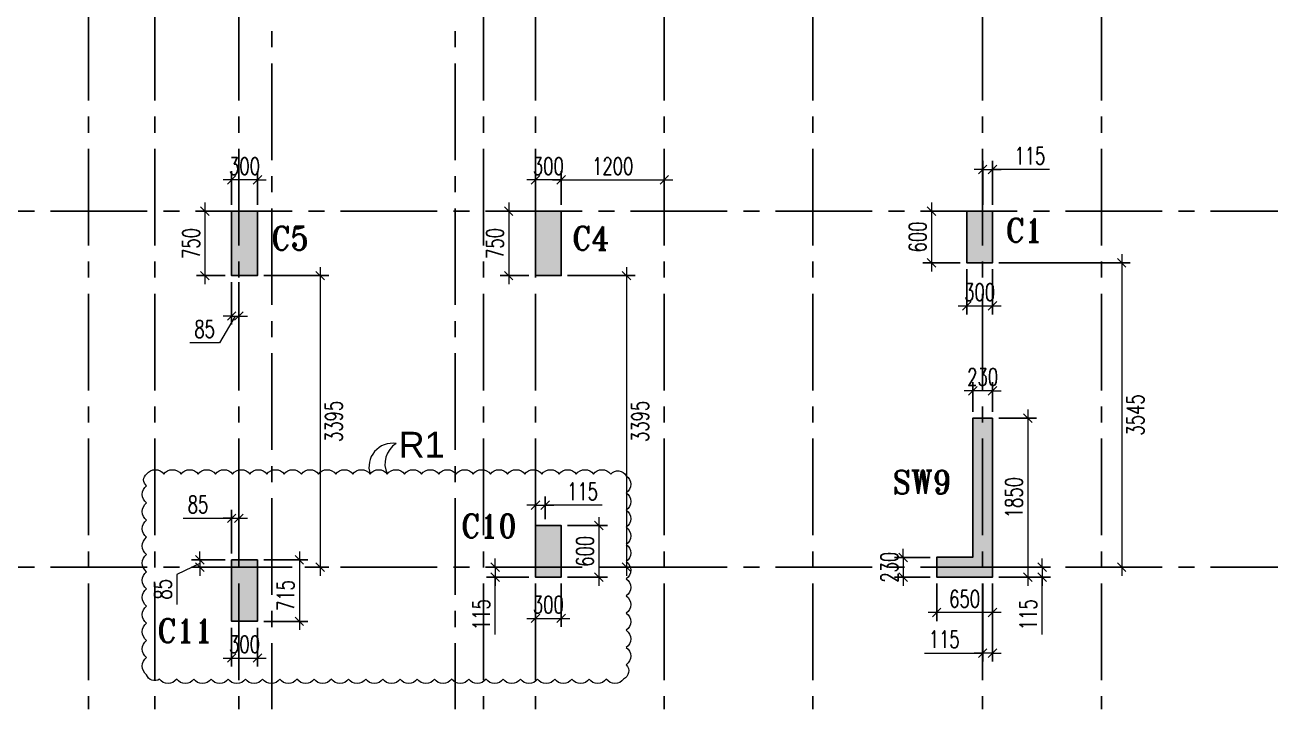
# Model space of a CAD drawing. Header units: millimetres. Extents: x 1363246 to 1691641, y -112430 to 78417.
# Drawn here: x 1378770 to 1393261, y -34446 to -26479 of the extents above; entities that cross this region are included whole.
import ezdxf

# ---------------------------------------------------------------- set-up
doc = ezdxf.new("R2010")
doc.units = ezdxf.units.MM
doc.header["$LTSCALE"] = 500
doc.header["$MEASUREMENT"] = 0
doc.header["$PDMODE"] = 34
for name, pattern in [('CONTINOUS', [0]), ('DASHDOT', [1, 0.5, -0.25, 0, -0.25]), ('Site$0$CENTER2', [1.125, 0.75, -0.125, 0.125, -0.125])]:
    doc.linetypes.add(name, pattern=pattern)
doc.layers.get('Defpoints').update_dxf_attribs({"lineweight": 0})
for name, color, linetype, lineweight in [('ARWO', 1, 'Continuous', 18), ('COL. NO.', 1, 'DASHDOT', 15), ('CUT OUT', 1, 'Continuous', 13), ('dim-M', 1, 'Continuous', 15), ('S - SUNK', 251, 'Continuous', 0), ('TEXT2MM', 3, 'Continuous', 18), ('TOWER COL HATCH', 253, 'Continuous', 20)]:
    doc.layers.add(name, color=color, linetype=linetype, lineweight=lineweight)
for name, color, linetype in [('GLASS', 5, 'Continuous'), ('GRID', 7, 'Continuous'), ('TOWER AREA COLUMN.', 6, 'Continuous')]:
    doc.layers.add(name, color=color, linetype=linetype)
doc.styles.add('2MM', font='romans.shx', dxfattribs={"width": 0.7})
doc.styles.add('3mm', font='arial.ttf')
doc.styles.add('ROMANT', font='romant__.ttf', dxfattribs={"width": 0.9, "height": 600})
doc.dimstyles.new('RAJESH', dxfattribs={"dimtxt": 200, "dimasz": 180, "dimexe": 100, "dimexo": 250, "dimgap": 50, "dimtad": 2, "dimdec": 0, "dimzin": 1, "dimdsep": 46, "dimtxsty": '2MM', "dimblk": 'OBLIQUE', "dimcen": 0, "dimdle": 100, "dimclrd": 1, "dimclre": 1, "dimclrt": 3, "dimadec": 0, "dimazin": 0, "dimtfac": 1, "dimtdec": 0, "dimtix": 1, "dimtmove": 2, "dimatfit": 3, "dimfxl": 0, "dimtolj": 1, "dimlwd": -1, "dimarcsym": 0})

# ---------------------------------------------------------------- blocks, each defined once
blk = doc.blocks.new('EEE')
at = {"layer": 'GRID', "color": 16, "linetype": 'Site$0$CENTER2', "ltscale": 3}
for points in [[(1379510.6, 258923.2), (1379510.6, 223711.9)], [(1380280.6, 258923.2), (1380280.6, 223711.9)], [(1381260.6, 258923.2), (1381260.6, 223711.9)], [(1382164.8, 258923.2), (1381643.1, 258229.8), (1381643.1, 223711.9)], [(1383253.9, 258923.2), (1383775.6, 258229.8), (1383775.6, 223711.9)], [(1384105.6, 258923.2), (1384105.6, 223711.9)], [(1384710.6, 258923.2), (1384710.6, 223711.9)], [(1386210.6, 258923.2), (1386210.6, 223711.9)], [(1387940.6, 258923.2), (1387940.6, 223711.9)], [(1389915.6, 258923.2), (1389915.6, 223711.9)], [(1391300.6, 258923.2), (1391300.6, 223711.9)], [(1363880.9, 229508.8), (1442964.5, 229508.8)], [(1363880.9, 225363.8), (1442964.5, 225363.8)]]:
    blk.add_lwpolyline(points, dxfattribs=at)
blk = doc.blocks.new('3tgra')
at = {"layer": 'TOWER COL HATCH'}
h = blk.add_hatch(color=253, dxfattribs=at)
h.dxf.hatch_style = 1
h.paths.add_polyline_path([(1381176, 68967), (1381476, 68967), (1381476, 68217), (1381176, 68217)])
h = blk.add_hatch(color=253, dxfattribs=at)
h.dxf.hatch_style = 1
h.paths.add_polyline_path([(1384711, 68967), (1385011, 68967), (1385011, 68217), (1384711, 68217)])
h = blk.add_hatch(color=253, dxfattribs=at)
h.dxf.hatch_style = 1
h.paths.add_polyline_path([(1389731, 68967), (1390031, 68967), (1390031, 68367), (1389731, 68367)])
h = blk.add_hatch(color=253, dxfattribs=at)
h.dxf.hatch_style = 1
h.paths.add_polyline_path([(1390031, 66557), (1390031, 64707), (1389381, 64707), (1389381, 64937), (1389801, 64937), (1389801, 66557)])
h = blk.add_hatch(color=253, dxfattribs=at)
h.dxf.hatch_style = 1
h.paths.add_polyline_path([(1384711, 65307), (1385011, 65307), (1385011, 64707), (1384711, 64707)])
h = blk.add_hatch(color=253, dxfattribs=at)
h.dxf.hatch_style = 1
h.paths.add_polyline_path([(1381176, 64907), (1381476, 64907), (1381476, 64192), (1381176, 64192)])
at = {"layer": 'TOWER AREA COLUMN.', "color": 4}
for points in [[(1381176, 68967), (1381476, 68967), (1381476, 68217), (1381176, 68217)], [(1384711, 68967), (1385011, 68967), (1385011, 68217), (1384711, 68217)], [(1389731, 68967), (1390031, 68967), (1390031, 68367), (1389731, 68367)], [(1384711, 65307), (1385011, 65307), (1385011, 64707), (1384711, 64707)], [(1381176, 64907), (1381476, 64907), (1381476, 64192), (1381176, 64192)]]:
    blk.add_lwpolyline(points, close=True, dxfattribs=at)
blk.add_lwpolyline([(1390031, 66557), (1390031, 64707), (1389381, 64707), (1389381, 64937), (1389801, 64937), (1389801, 66557), (1390031, 66557)], dxfattribs=at)
blk = doc.blocks.new('_Oblique')
at = {"color": 0, "linetype": 'ByBlock', "lineweight": -2}
blk.add_line((-0.5, -0.5), (0.5, 0.5), dxfattribs=at)
blk = doc.blocks.new('*D322')
at = {"layer": 'Defpoints', "color": 0, "ltscale": 100, "transparency": 16777216}
for p in [(1381176, -33424), (1381476, -33424), (1381476, -33851)]:
    blk.add_point(p, dxfattribs=at)
at = {"layer": 'dim-M', "color": 1, "lineweight": -2, "ltscale": 100, "transparency": 16777216}
for p, q in [((1381176, -33499), (1381176, -33951)), ((1381476, -33499), (1381476, -33951))]:
    blk.add_line(p, q, dxfattribs=at)
at = {"layer": 'dim-M', "color": 1, "ltscale": 100, "transparency": 16777216}
blk.add_line((1381076, -33851), (1381576, -33851), dxfattribs=at)
at = {"layer": 'dim-M', "color": 1, "ltscale": 100, "transparency": 16777216, "xscale": 100, "yscale": 100, "zscale": 100, "rotation": 180}
blk.add_blockref('_Oblique', (1381176, -33851), dxfattribs=at)
at = {"layer": 'dim-M', "color": 1, "ltscale": 100, "transparency": 16777216, "xscale": 100, "yscale": 100, "zscale": 100}
blk.add_blockref('_Oblique', (1381476, -33851), dxfattribs=at)
at = {"layer": 'dim-M', "color": 3, "ltscale": 100, "transparency": 16777216, "insert": (1381326, -33691), "char_height": 200, "attachment_point": 5, "style": '2MM'}
blk.add_mtext('\\A1;300', dxfattribs=at)
blk = doc.blocks.new('*D323')
at = {"layer": 'Defpoints', "color": 0, "ltscale": 100, "transparency": 16777216}
for p in [(1381476, -32709), (1381476, -33424), (1381964, -33424)]:
    blk.add_point(p, dxfattribs=at)
at = {"layer": 'dim-M', "color": 1, "lineweight": -2, "ltscale": 100, "transparency": 16777216}
for p, q in [((1381551, -32709), (1382064, -32709)), ((1381551, -33424), (1382064, -33424))]:
    blk.add_line(p, q, dxfattribs=at)
at = {"layer": 'dim-M', "color": 1, "ltscale": 100, "transparency": 16777216}
blk.add_line((1381964, -32609), (1381964, -33524), dxfattribs=at)
at = {"layer": 'dim-M', "color": 1, "ltscale": 100, "transparency": 16777216, "xscale": 100, "yscale": 100, "zscale": 100}
for p, rotation in [((1381964, -32709), 90), ((1381964, -33424), 270)]:
    blk.add_blockref('_Oblique', p, dxfattribs=dict(at, rotation=rotation))
at = {"layer": 'dim-M', "color": 3, "ltscale": 100, "transparency": 16777216, "insert": (1381804, -33124), "char_height": 200, "attachment_point": 5, "rotation": 90, "style": '2MM'}
blk.add_mtext('\\A1;715', dxfattribs=at)
blk = doc.blocks.new('*D324')
at = {"layer": 'Defpoints', "color": 0, "ltscale": 100, "transparency": 16777216}
for p in [(1381261, -32224), (1381176, -32709), (1381261, -32709)]:
    blk.add_point(p, dxfattribs=at)
at = {"layer": 'dim-M', "color": 1, "lineweight": -2, "ltscale": 100, "transparency": 16777216}
for p, q in [((1381176, -32634), (1381176, -32124)), ((1381261, -32634), (1381261, -32124))]:
    blk.add_line(p, q, dxfattribs=at)
at = {"layer": 'dim-M', "color": 1, "ltscale": 100, "transparency": 16777216}
for p, q in [((1380612, -32224), (1381176, -32224)), ((1381176, -32224), (1381076, -32224)), ((1381176, -32224), (1381261, -32224)), ((1381176, -32224), (1381261, -32224)), ((1381261, -32224), (1381361, -32224))]:
    blk.add_line(p, q, dxfattribs=at)
at = {"layer": 'dim-M', "color": 1, "ltscale": 100, "transparency": 16777216, "xscale": 100, "yscale": 100, "zscale": 100}
blk.add_blockref('_Oblique', (1381176, -32224), dxfattribs=at)
at = {"layer": 'dim-M', "color": 1, "ltscale": 100, "transparency": 16777216, "xscale": 100, "yscale": 100, "zscale": 100, "rotation": 180}
blk.add_blockref('_Oblique', (1381261, -32224), dxfattribs=at)
at = {"layer": 'dim-M', "color": 3, "ltscale": 100, "transparency": 16777216, "insert": (1380785, -32064), "char_height": 200, "attachment_point": 5, "style": '2MM'}
blk.add_mtext('\\A1;85', dxfattribs=at)
blk = doc.blocks.new('*D325')
at = {"layer": 'Defpoints', "color": 0, "ltscale": 100, "transparency": 16777216}
for p in [(1381176, -32709), (1380807, -32794), (1381176, -32794)]:
    blk.add_point(p, dxfattribs=at)
at = {"layer": 'dim-M', "color": 1, "lineweight": -2, "ltscale": 100, "transparency": 16777216}
for p, q in [((1381101, -32709), (1380707, -32709)), ((1381101, -32794), (1380707, -32794))]:
    blk.add_line(p, q, dxfattribs=at)
at = {"layer": 'dim-M', "color": 1, "ltscale": 100, "transparency": 16777216}
for p, q in [((1380807, -32709), (1380807, -32609)), ((1380807, -32709), (1380807, -32794)), ((1380807, -32709), (1380807, -32794)), ((1380807, -32751), (1380537, -32879)), ((1380537, -32879), (1380537, -33226)), ((1380807, -32794), (1380807, -32894))]:
    blk.add_line(p, q, dxfattribs=at)
at = {"layer": 'dim-M', "color": 1, "ltscale": 100, "transparency": 16777216, "xscale": 100, "yscale": 100, "zscale": 100}
for p, rotation in [((1380807, -32709), 270), ((1380807, -32794), 90)]:
    blk.add_blockref('_Oblique', p, dxfattribs=dict(at, rotation=rotation))
at = {"layer": 'dim-M', "color": 3, "ltscale": 100, "transparency": 16777216, "insert": (1380377, -33052), "char_height": 200, "attachment_point": 5, "rotation": 90, "style": '2MM'}
blk.add_mtext('\\A1;85', dxfattribs=at)
blk = doc.blocks.new('*D326')
at = {"layer": 'Defpoints', "color": 0, "ltscale": 100, "transparency": 16777216}
for p in [(1384711, -32909), (1385011, -32909), (1385011, -33389)]:
    blk.add_point(p, dxfattribs=at)
at = {"layer": 'dim-M', "color": 1, "lineweight": -2, "ltscale": 100, "transparency": 16777216}
for p, q in [((1384711, -32984), (1384711, -33489)), ((1385011, -32984), (1385011, -33489))]:
    blk.add_line(p, q, dxfattribs=at)
at = {"layer": 'dim-M', "color": 1, "ltscale": 100, "transparency": 16777216}
blk.add_line((1384611, -33389), (1385111, -33389), dxfattribs=at)
at = {"layer": 'dim-M', "color": 1, "ltscale": 100, "transparency": 16777216, "xscale": 100, "yscale": 100, "zscale": 100, "rotation": 180}
blk.add_blockref('_Oblique', (1384711, -33389), dxfattribs=at)
at = {"layer": 'dim-M', "color": 1, "ltscale": 100, "transparency": 16777216, "xscale": 100, "yscale": 100, "zscale": 100}
blk.add_blockref('_Oblique', (1385011, -33389), dxfattribs=at)
at = {"layer": 'dim-M', "color": 3, "ltscale": 100, "transparency": 16777216, "insert": (1384861, -33229), "char_height": 200, "attachment_point": 5, "style": '2MM'}
blk.add_mtext('\\A1;300', dxfattribs=at)
blk = doc.blocks.new('*D327')
at = {"layer": 'Defpoints', "color": 0, "ltscale": 100, "transparency": 16777216}
for p in [(1385011, -32309), (1385011, -32909), (1385448, -32909)]:
    blk.add_point(p, dxfattribs=at)
at = {"layer": 'dim-M', "color": 1, "lineweight": -2, "ltscale": 100, "transparency": 16777216}
for p, q in [((1385086, -32309), (1385548, -32309)), ((1385086, -32909), (1385548, -32909))]:
    blk.add_line(p, q, dxfattribs=at)
at = {"layer": 'dim-M', "color": 1, "ltscale": 100, "transparency": 16777216}
blk.add_line((1385448, -32209), (1385448, -33009), dxfattribs=at)
at = {"layer": 'dim-M', "color": 1, "ltscale": 100, "transparency": 16777216, "xscale": 100, "yscale": 100, "zscale": 100}
for p, rotation in [((1385448, -32309), 90), ((1385448, -32909), 270)]:
    blk.add_blockref('_Oblique', p, dxfattribs=dict(at, rotation=rotation))
at = {"layer": 'dim-M', "color": 3, "ltscale": 100, "transparency": 16777216, "insert": (1385288, -32609), "char_height": 200, "attachment_point": 5, "rotation": 90, "style": '2MM'}
blk.add_mtext('\\A1;600', dxfattribs=at)
blk = doc.blocks.new('*D328')
at = {"layer": 'Defpoints', "color": 0, "ltscale": 100, "transparency": 16777216}
for p in [(1384826, -32071), (1384711, -32309), (1384826, -32309)]:
    blk.add_point(p, dxfattribs=at)
at = {"layer": 'dim-M', "color": 1, "lineweight": -2, "ltscale": 100, "transparency": 16777216}
for p, q in [((1384711, -32234), (1384711, -31971)), ((1384826, -32234), (1384826, -31971))]:
    blk.add_line(p, q, dxfattribs=at)
at = {"layer": 'dim-M', "color": 1, "ltscale": 100, "transparency": 16777216}
for p, q in [((1384711, -32071), (1384611, -32071)), ((1384711, -32071), (1384826, -32071)), ((1384711, -32071), (1384826, -32071)), ((1384826, -32071), (1384926, -32071)), ((1385489, -32071), (1384826, -32071))]:
    blk.add_line(p, q, dxfattribs=at)
at = {"layer": 'dim-M', "color": 1, "ltscale": 100, "transparency": 16777216, "xscale": 100, "yscale": 100, "zscale": 100}
blk.add_blockref('_Oblique', (1384711, -32071), dxfattribs=at)
at = {"layer": 'dim-M', "color": 1, "ltscale": 100, "transparency": 16777216, "xscale": 100, "yscale": 100, "zscale": 100, "rotation": 180}
blk.add_blockref('_Oblique', (1384826, -32071), dxfattribs=at)
at = {"layer": 'dim-M', "color": 3, "ltscale": 100, "transparency": 16777216, "insert": (1385259, -31911), "char_height": 200, "attachment_point": 5, "style": '2MM'}
blk.add_mtext('\\A1;115', dxfattribs=at)
blk = doc.blocks.new('*D329')
at = {"layer": 'Defpoints', "color": 0, "ltscale": 100, "transparency": 16777216}
for p in [(1384711, -32794), (1384242, -32909), (1384711, -32909)]:
    blk.add_point(p, dxfattribs=at)
at = {"layer": 'dim-M', "color": 1, "ltscale": 100, "transparency": 16777216}
for p, q in [((1384242, -32794), (1384242, -32694)), ((1384242, -32794), (1384242, -32909)), ((1384242, -32794), (1384242, -32909)), ((1384242, -32909), (1384242, -33009)), ((1384242, -33576), (1384242, -32909))]:
    blk.add_line(p, q, dxfattribs=at)
at = {"layer": 'dim-M', "color": 1, "lineweight": -2, "ltscale": 100, "transparency": 16777216}
for p, q in [((1384636, -32794), (1384142, -32794)), ((1384636, -32909), (1384142, -32909))]:
    blk.add_line(p, q, dxfattribs=at)
at = {"layer": 'dim-M', "color": 1, "ltscale": 100, "transparency": 16777216, "xscale": 100, "yscale": 100, "zscale": 100}
for p, rotation in [((1384242, -32794), 270), ((1384242, -32909), 90)]:
    blk.add_blockref('_Oblique', p, dxfattribs=dict(at, rotation=rotation))
at = {"layer": 'dim-M', "color": 3, "ltscale": 100, "transparency": 16777216, "insert": (1384082, -33346), "char_height": 200, "attachment_point": 5, "rotation": 90, "style": '2MM'}
blk.add_mtext('\\A1;115', dxfattribs=at)
blk = doc.blocks.new('*D330')
at = {"layer": 'Defpoints', "color": 0, "ltscale": 100, "transparency": 16777216}
for p in [(1384711, -28284), (1384711, -28649), (1385011, -28649)]:
    blk.add_point(p, dxfattribs=at)
at = {"layer": 'dim-M', "color": 1, "lineweight": -2, "ltscale": 100, "transparency": 16777216}
for p, q in [((1384711, -28574), (1384711, -28184)), ((1385011, -28574), (1385011, -28184))]:
    blk.add_line(p, q, dxfattribs=at)
at = {"layer": 'dim-M', "color": 1, "ltscale": 100, "transparency": 16777216}
for p, q in [((1384711, -28284), (1384611, -28284)), ((1385011, -28284), (1384711, -28284)), ((1385011, -28284), (1385111, -28284))]:
    blk.add_line(p, q, dxfattribs=at)
at = {"layer": 'dim-M', "color": 1, "ltscale": 100, "transparency": 16777216, "xscale": 100, "yscale": 100, "zscale": 100}
blk.add_blockref('_Oblique', (1384711, -28284), dxfattribs=at)
at = {"layer": 'dim-M', "color": 1, "ltscale": 100, "transparency": 16777216, "xscale": 100, "yscale": 100, "zscale": 100, "rotation": 180}
blk.add_blockref('_Oblique', (1385011, -28284), dxfattribs=at)
at = {"layer": 'dim-M', "color": 3, "ltscale": 100, "transparency": 16777216, "insert": (1384861, -28124), "char_height": 200, "attachment_point": 5, "style": '2MM'}
blk.add_mtext('\\A1;300', dxfattribs=at)
blk = doc.blocks.new('*D331')
at = {"layer": 'Defpoints', "color": 0, "ltscale": 100, "transparency": 16777216}
for p in [(1384711, -28649), (1384400, -29399), (1384711, -29399)]:
    blk.add_point(p, dxfattribs=at)
at = {"layer": 'dim-M', "color": 1, "lineweight": -2, "ltscale": 100, "transparency": 16777216}
for p, q in [((1384636, -28649), (1384300, -28649)), ((1384636, -29399), (1384300, -29399))]:
    blk.add_line(p, q, dxfattribs=at)
at = {"layer": 'dim-M', "color": 1, "ltscale": 100, "transparency": 16777216}
blk.add_line((1384400, -28549), (1384400, -29499), dxfattribs=at)
at = {"layer": 'dim-M', "color": 1, "ltscale": 100, "transparency": 16777216, "xscale": 100, "yscale": 100, "zscale": 100}
for p, rotation in [((1384400, -28649), 90), ((1384400, -29399), 270)]:
    blk.add_blockref('_Oblique', p, dxfattribs=dict(at, rotation=rotation))
at = {"layer": 'dim-M', "color": 3, "ltscale": 100, "transparency": 16777216, "insert": (1384240, -29024), "char_height": 200, "attachment_point": 5, "rotation": 90, "style": '2MM'}
blk.add_mtext('\\A1;750', dxfattribs=at)
blk = doc.blocks.new('*D332')
at = {"layer": 'Defpoints', "color": 0, "ltscale": 100, "transparency": 16777216}
for p in [(1386211, -28284), (1385011, -28649), (1386211, -28549)]:
    blk.add_point(p, dxfattribs=at)
at = {"layer": 'dim-M', "color": 1, "lineweight": -2, "ltscale": 100, "transparency": 16777216}
for p, q in [((1385011, -28574), (1385011, -28184)), ((1386211, -28474), (1386211, -28184))]:
    blk.add_line(p, q, dxfattribs=at)
at = {"layer": 'dim-M', "color": 1, "ltscale": 100, "transparency": 16777216}
blk.add_line((1384911, -28284), (1386311, -28284), dxfattribs=at)
at = {"layer": 'dim-M', "color": 1, "ltscale": 100, "transparency": 16777216, "xscale": 100, "yscale": 100, "zscale": 100, "rotation": 180}
blk.add_blockref('_Oblique', (1385011, -28284), dxfattribs=at)
at = {"layer": 'dim-M', "color": 1, "ltscale": 100, "transparency": 16777216, "xscale": 100, "yscale": 100, "zscale": 100}
blk.add_blockref('_Oblique', (1386211, -28284), dxfattribs=at)
at = {"layer": 'dim-M', "color": 3, "ltscale": 100, "transparency": 16777216, "insert": (1385611, -28124), "char_height": 200, "attachment_point": 5, "style": '2MM'}
blk.add_mtext('\\A1;1200', dxfattribs=at)
blk = doc.blocks.new('*D333')
at = {"layer": 'Defpoints', "color": 0, "ltscale": 100, "transparency": 16777216}
for p in [(1385011, -29399), (1385516, -32794), (1385770, -32794)]:
    blk.add_point(p, dxfattribs=at)
at = {"layer": 'dim-M', "color": 1, "lineweight": -2, "ltscale": 100, "transparency": 16777216}
for p, q in [((1385086, -29399), (1385870, -29399)), ((1385591, -32794), (1385870, -32794))]:
    blk.add_line(p, q, dxfattribs=at)
at = {"layer": 'dim-M', "color": 1, "ltscale": 100, "transparency": 16777216}
blk.add_line((1385770, -29299), (1385770, -32894), dxfattribs=at)
at = {"layer": 'dim-M', "color": 1, "ltscale": 100, "transparency": 16777216, "xscale": 100, "yscale": 100, "zscale": 100}
for p, rotation in [((1385770, -29399), 90), ((1385770, -32794), 270)]:
    blk.add_blockref('_Oblique', p, dxfattribs=dict(at, rotation=rotation))
at = {"layer": 'dim-M', "color": 3, "ltscale": 100, "transparency": 16777216, "insert": (1385930, -31096), "char_height": 200, "attachment_point": 5, "rotation": 90, "style": '2MM'}
blk.add_mtext('\\A1;3395', dxfattribs=at)
blk = doc.blocks.new('*D334')
at = {"layer": 'Defpoints', "color": 0, "ltscale": 100, "transparency": 16777216}
for p in [(1381176, -28284), (1381176, -28649), (1381476, -28649)]:
    blk.add_point(p, dxfattribs=at)
at = {"layer": 'dim-M', "color": 1, "lineweight": -2, "ltscale": 100, "transparency": 16777216}
for p, q in [((1381176, -28574), (1381176, -28184)), ((1381476, -28574), (1381476, -28184))]:
    blk.add_line(p, q, dxfattribs=at)
at = {"layer": 'dim-M', "color": 1, "ltscale": 100, "transparency": 16777216}
for p, q in [((1381176, -28284), (1381076, -28284)), ((1381476, -28284), (1381176, -28284)), ((1381476, -28284), (1381576, -28284))]:
    blk.add_line(p, q, dxfattribs=at)
at = {"layer": 'dim-M', "color": 1, "ltscale": 100, "transparency": 16777216, "xscale": 100, "yscale": 100, "zscale": 100}
blk.add_blockref('_Oblique', (1381176, -28284), dxfattribs=at)
at = {"layer": 'dim-M', "color": 1, "ltscale": 100, "transparency": 16777216, "xscale": 100, "yscale": 100, "zscale": 100, "rotation": 180}
blk.add_blockref('_Oblique', (1381476, -28284), dxfattribs=at)
at = {"layer": 'dim-M', "color": 3, "ltscale": 100, "transparency": 16777216, "insert": (1381326, -28124), "char_height": 200, "attachment_point": 5, "style": '2MM'}
blk.add_mtext('\\A1;300', dxfattribs=at)
blk = doc.blocks.new('*D335')
at = {"layer": 'Defpoints', "color": 0, "ltscale": 100, "transparency": 16777216}
for p in [(1381176, -28649), (1380865, -29399), (1381176, -29399)]:
    blk.add_point(p, dxfattribs=at)
at = {"layer": 'dim-M', "color": 1, "lineweight": -2, "ltscale": 100, "transparency": 16777216}
for p, q in [((1381101, -28649), (1380765, -28649)), ((1381101, -29399), (1380765, -29399))]:
    blk.add_line(p, q, dxfattribs=at)
at = {"layer": 'dim-M', "color": 1, "ltscale": 100, "transparency": 16777216}
blk.add_line((1380865, -28549), (1380865, -29499), dxfattribs=at)
at = {"layer": 'dim-M', "color": 1, "ltscale": 100, "transparency": 16777216, "xscale": 100, "yscale": 100, "zscale": 100}
for p, rotation in [((1380865, -28649), 90), ((1380865, -29399), 270)]:
    blk.add_blockref('_Oblique', p, dxfattribs=dict(at, rotation=rotation))
at = {"layer": 'dim-M', "color": 3, "ltscale": 100, "transparency": 16777216, "insert": (1380705, -29024), "char_height": 200, "attachment_point": 5, "rotation": 90, "style": '2MM'}
blk.add_mtext('\\A1;750', dxfattribs=at)
blk = doc.blocks.new('*D336')
at = {"layer": 'Defpoints', "color": 0, "ltscale": 100, "transparency": 16777216}
for p in [(1381476, -29399), (1381951, -32794), (1382205, -32794)]:
    blk.add_point(p, dxfattribs=at)
at = {"layer": 'dim-M', "color": 1, "lineweight": -2, "ltscale": 100, "transparency": 16777216}
for p, q in [((1381551, -29399), (1382305, -29399)), ((1382026, -32794), (1382305, -32794))]:
    blk.add_line(p, q, dxfattribs=at)
at = {"layer": 'dim-M', "color": 1, "ltscale": 100, "transparency": 16777216}
blk.add_line((1382205, -29299), (1382205, -32894), dxfattribs=at)
at = {"layer": 'dim-M', "color": 1, "ltscale": 100, "transparency": 16777216, "xscale": 100, "yscale": 100, "zscale": 100}
for p, rotation in [((1382205, -29399), 90), ((1382205, -32794), 270)]:
    blk.add_blockref('_Oblique', p, dxfattribs=dict(at, rotation=rotation))
at = {"layer": 'dim-M', "color": 3, "ltscale": 100, "transparency": 16777216, "insert": (1382365, -31096), "char_height": 200, "attachment_point": 5, "rotation": 90, "style": '2MM'}
blk.add_mtext('\\A1;3395', dxfattribs=at)
blk = doc.blocks.new('*D337')
at = {"layer": 'Defpoints', "color": 0, "ltscale": 100, "transparency": 16777216}
for p in [(1381176, -29399), (1381261, -29399), (1381261, -29869)]:
    blk.add_point(p, dxfattribs=at)
at = {"layer": 'dim-M', "color": 1, "lineweight": -2, "ltscale": 100, "transparency": 16777216}
for p, q in [((1381176, -29474), (1381176, -29969)), ((1381261, -29474), (1381261, -29969))]:
    blk.add_line(p, q, dxfattribs=at)
at = {"layer": 'dim-M', "color": 1, "ltscale": 100, "transparency": 16777216}
for p, q in [((1381218, -29869), (1381034, -30181)), ((1381176, -29869), (1381076, -29869)), ((1381176, -29869), (1381261, -29869)), ((1381176, -29869), (1381261, -29869)), ((1381261, -29869), (1381361, -29869)), ((1381034, -30181), (1380688, -30181))]:
    blk.add_line(p, q, dxfattribs=at)
at = {"layer": 'dim-M', "color": 1, "ltscale": 100, "transparency": 16777216, "xscale": 100, "yscale": 100, "zscale": 100}
blk.add_blockref('_Oblique', (1381176, -29869), dxfattribs=at)
at = {"layer": 'dim-M', "color": 1, "ltscale": 100, "transparency": 16777216, "xscale": 100, "yscale": 100, "zscale": 100, "rotation": 180}
blk.add_blockref('_Oblique', (1381261, -29869), dxfattribs=at)
at = {"layer": 'dim-M', "color": 3, "ltscale": 100, "transparency": 16777216, "insert": (1380861, -30021), "char_height": 200, "attachment_point": 5, "style": '2MM'}
blk.add_mtext('\\A1;85', dxfattribs=at)
blk = doc.blocks.new('*D345')
at = {"layer": 'Defpoints', "color": 0, "ltscale": 100, "transparency": 16777216}
for p in [(1389731, -28649), (1389320, -29249), (1389731, -29249)]:
    blk.add_point(p, dxfattribs=at)
at = {"layer": 'dim-M', "color": 1, "lineweight": -2, "ltscale": 100, "transparency": 16777216}
for p, q in [((1389656, -28649), (1389220, -28649)), ((1389656, -29249), (1389220, -29249))]:
    blk.add_line(p, q, dxfattribs=at)
at = {"layer": 'dim-M', "color": 1, "ltscale": 100, "transparency": 16777216}
blk.add_line((1389320, -28549), (1389320, -29349), dxfattribs=at)
at = {"layer": 'dim-M', "color": 1, "ltscale": 100, "transparency": 16777216, "xscale": 100, "yscale": 100, "zscale": 100}
for p, rotation in [((1389320, -28649), 90), ((1389320, -29249), 270)]:
    blk.add_blockref('_Oblique', p, dxfattribs=dict(at, rotation=rotation))
at = {"layer": 'dim-M', "color": 3, "ltscale": 100, "transparency": 16777216, "insert": (1389160, -28949), "char_height": 200, "attachment_point": 5, "rotation": 90, "style": '2MM'}
blk.add_mtext('\\A1;600', dxfattribs=at)
blk = doc.blocks.new('*D346')
at = {"layer": 'Defpoints', "color": 0, "ltscale": 100, "transparency": 16777216}
for p in [(1389731, -29249), (1390031, -29249), (1390031, -29751)]:
    blk.add_point(p, dxfattribs=at)
at = {"layer": 'dim-M', "color": 1, "lineweight": -2, "ltscale": 100, "transparency": 16777216}
for p, q in [((1389731, -29324), (1389731, -29851)), ((1390031, -29324), (1390031, -29851))]:
    blk.add_line(p, q, dxfattribs=at)
at = {"layer": 'dim-M', "color": 1, "ltscale": 100, "transparency": 16777216}
blk.add_line((1389631, -29751), (1390131, -29751), dxfattribs=at)
at = {"layer": 'dim-M', "color": 1, "ltscale": 100, "transparency": 16777216, "xscale": 100, "yscale": 100, "zscale": 100, "rotation": 180}
blk.add_blockref('_Oblique', (1389731, -29751), dxfattribs=at)
at = {"layer": 'dim-M', "color": 1, "ltscale": 100, "transparency": 16777216, "xscale": 100, "yscale": 100, "zscale": 100}
blk.add_blockref('_Oblique', (1390031, -29751), dxfattribs=at)
at = {"layer": 'dim-M', "color": 3, "ltscale": 100, "transparency": 16777216, "insert": (1389881, -29591), "char_height": 200, "attachment_point": 5, "style": '2MM'}
blk.add_mtext('\\A1;300', dxfattribs=at)
blk = doc.blocks.new('*D350')
at = {"layer": 'Defpoints', "color": 0, "ltscale": 100, "transparency": 16777216}
for p in [(1390031, -28163), (1389916, -28649), (1390031, -28649)]:
    blk.add_point(p, dxfattribs=at)
at = {"layer": 'dim-M', "color": 1, "lineweight": -2, "ltscale": 100, "transparency": 16777216}
for p, q in [((1389916, -28574), (1389916, -28063)), ((1390031, -28574), (1390031, -28063))]:
    blk.add_line(p, q, dxfattribs=at)
at = {"layer": 'dim-M', "color": 1, "ltscale": 100, "transparency": 16777216}
for p, q in [((1389916, -28163), (1389816, -28163)), ((1389916, -28163), (1390031, -28163)), ((1389916, -28163), (1390031, -28163)), ((1390031, -28163), (1390131, -28163)), ((1390695, -28163), (1390031, -28163))]:
    blk.add_line(p, q, dxfattribs=at)
at = {"layer": 'dim-M', "color": 1, "ltscale": 100, "transparency": 16777216, "xscale": 100, "yscale": 100, "zscale": 100}
blk.add_blockref('_Oblique', (1389916, -28163), dxfattribs=at)
at = {"layer": 'dim-M', "color": 1, "ltscale": 100, "transparency": 16777216, "xscale": 100, "yscale": 100, "zscale": 100, "rotation": 180}
blk.add_blockref('_Oblique', (1390031, -28163), dxfattribs=at)
at = {"layer": 'dim-M', "color": 3, "ltscale": 100, "transparency": 16777216, "insert": (1390465, -28003), "char_height": 200, "attachment_point": 5, "style": '2MM'}
blk.add_mtext('\\A1;115', dxfattribs=at)
blk = doc.blocks.new('*D351')
at = {"layer": 'Defpoints', "color": 0, "ltscale": 100, "transparency": 16777216}
for p in [(1390031, -29249), (1390989, -32794), (1391534, -32794)]:
    blk.add_point(p, dxfattribs=at)
at = {"layer": 'dim-M', "color": 1, "lineweight": -2, "ltscale": 100, "transparency": 16777216}
for p, q in [((1390106, -29249), (1391634, -29249)), ((1391064, -32794), (1391634, -32794))]:
    blk.add_line(p, q, dxfattribs=at)
at = {"layer": 'dim-M', "color": 1, "ltscale": 100, "transparency": 16777216}
blk.add_line((1391534, -29149), (1391534, -32894), dxfattribs=at)
at = {"layer": 'dim-M', "color": 1, "ltscale": 100, "transparency": 16777216, "xscale": 100, "yscale": 100, "zscale": 100}
for p, rotation in [((1391534, -29249), 90), ((1391534, -32794), 270)]:
    blk.add_blockref('_Oblique', p, dxfattribs=dict(at, rotation=rotation))
at = {"layer": 'dim-M', "color": 3, "ltscale": 100, "transparency": 16777216, "insert": (1391694, -31021), "char_height": 200, "attachment_point": 5, "rotation": 90, "style": '2MM'}
blk.add_mtext('\\A1;3545', dxfattribs=at)
blk = doc.blocks.new('*D352')
at = {"layer": 'Defpoints', "color": 0, "ltscale": 100, "transparency": 16777216}
for p in [(1389381, -32909), (1390031, -32909), (1389381, -33322)]:
    blk.add_point(p, dxfattribs=at)
at = {"layer": 'dim-M', "color": 1, "lineweight": -2, "ltscale": 100, "transparency": 16777216}
for p, q in [((1389381, -32984), (1389381, -33422)), ((1390031, -32984), (1390031, -33422))]:
    blk.add_line(p, q, dxfattribs=at)
at = {"layer": 'dim-M', "color": 1, "ltscale": 100, "transparency": 16777216}
blk.add_line((1390131, -33322), (1389281, -33322), dxfattribs=at)
at = {"layer": 'dim-M', "color": 1, "ltscale": 100, "transparency": 16777216, "xscale": 100, "yscale": 100, "zscale": 100, "rotation": 180}
blk.add_blockref('_Oblique', (1389381, -33322), dxfattribs=at)
at = {"layer": 'dim-M', "color": 1, "ltscale": 100, "transparency": 16777216, "xscale": 100, "yscale": 100, "zscale": 100}
blk.add_blockref('_Oblique', (1390031, -33322), dxfattribs=at)
at = {"layer": 'dim-M', "color": 3, "ltscale": 100, "transparency": 16777216, "insert": (1389706, -33162), "char_height": 200, "attachment_point": 5, "style": '2MM'}
blk.add_mtext('\\A1;650', dxfattribs=at)
blk = doc.blocks.new('*D353')
at = {"layer": 'Defpoints', "color": 0, "ltscale": 100, "transparency": 16777216}
for p in [(1389381, -32679), (1388991, -32909), (1389381, -32909)]:
    blk.add_point(p, dxfattribs=at)
at = {"layer": 'dim-M', "color": 1, "ltscale": 100, "transparency": 16777216}
for p, q in [((1388991, -32679), (1388991, -32579)), ((1388991, -32679), (1388991, -32909)), ((1388991, -32909), (1388991, -33009))]:
    blk.add_line(p, q, dxfattribs=at)
at = {"layer": 'dim-M', "color": 1, "lineweight": -2, "ltscale": 100, "transparency": 16777216}
for p, q in [((1389306, -32679), (1388891, -32679)), ((1389306, -32909), (1388891, -32909))]:
    blk.add_line(p, q, dxfattribs=at)
at = {"layer": 'dim-M', "color": 1, "ltscale": 100, "transparency": 16777216, "xscale": 100, "yscale": 100, "zscale": 100}
for p, rotation in [((1388991, -32679), 270), ((1388991, -32909), 90)]:
    blk.add_blockref('_Oblique', p, dxfattribs=dict(at, rotation=rotation))
at = {"layer": 'dim-M', "color": 3, "ltscale": 100, "transparency": 16777216, "insert": (1388831, -32794), "char_height": 200, "attachment_point": 5, "rotation": 90, "style": '2MM'}
blk.add_mtext('\\A1;230', dxfattribs=at)
blk = doc.blocks.new('*D354')
at = {"layer": 'Defpoints', "color": 0, "ltscale": 100, "transparency": 16777216}
for p in [(1389801, -30739), (1389801, -31059), (1390031, -31059)]:
    blk.add_point(p, dxfattribs=at)
at = {"layer": 'dim-M', "color": 1, "lineweight": -2, "ltscale": 100, "transparency": 16777216}
for p, q in [((1389801, -30984), (1389801, -30639)), ((1390031, -30984), (1390031, -30639))]:
    blk.add_line(p, q, dxfattribs=at)
at = {"layer": 'dim-M', "color": 1, "ltscale": 100, "transparency": 16777216}
for p, q in [((1389801, -30739), (1389701, -30739)), ((1390031, -30739), (1389801, -30739)), ((1390031, -30739), (1390131, -30739))]:
    blk.add_line(p, q, dxfattribs=at)
at = {"layer": 'dim-M', "color": 1, "ltscale": 100, "transparency": 16777216, "xscale": 100, "yscale": 100, "zscale": 100}
blk.add_blockref('_Oblique', (1389801, -30739), dxfattribs=at)
at = {"layer": 'dim-M', "color": 1, "ltscale": 100, "transparency": 16777216, "xscale": 100, "yscale": 100, "zscale": 100, "rotation": 180}
blk.add_blockref('_Oblique', (1390031, -30739), dxfattribs=at)
at = {"layer": 'dim-M', "color": 3, "ltscale": 100, "transparency": 16777216, "insert": (1389916, -30579), "char_height": 200, "attachment_point": 5, "style": '2MM'}
blk.add_mtext('\\A1;230', dxfattribs=at)
blk = doc.blocks.new('*D355')
at = {"layer": 'Defpoints', "color": 0, "ltscale": 100, "transparency": 16777216}
for p in [(1390031, -31059), (1390031, -32909), (1390441, -32909)]:
    blk.add_point(p, dxfattribs=at)
at = {"layer": 'dim-M', "color": 1, "ltscale": 100, "transparency": 16777216}
blk.add_line((1390441, -30959), (1390441, -33009), dxfattribs=at)
at = {"layer": 'dim-M', "color": 1, "lineweight": -2, "ltscale": 100, "transparency": 16777216}
for p, q in [((1390106, -31059), (1390541, -31059)), ((1390106, -32909), (1390541, -32909))]:
    blk.add_line(p, q, dxfattribs=at)
at = {"layer": 'dim-M', "color": 1, "ltscale": 100, "transparency": 16777216, "xscale": 100, "yscale": 100, "zscale": 100}
for p, rotation in [((1390441, -31059), 90), ((1390441, -32909), 270)]:
    blk.add_blockref('_Oblique', p, dxfattribs=dict(at, rotation=rotation))
at = {"layer": 'dim-M', "color": 3, "ltscale": 100, "transparency": 16777216, "insert": (1390281, -31984), "char_height": 200, "attachment_point": 5, "rotation": 90, "style": '2MM'}
blk.add_mtext('\\A1;1850', dxfattribs=at)
blk = doc.blocks.new('*D356')
at = {"layer": 'Defpoints', "color": 0, "ltscale": 100, "transparency": 16777216}
for p in [(1389916, -32909), (1390031, -32909), (1389916, -33793)]:
    blk.add_point(p, dxfattribs=at)
at = {"layer": 'dim-M', "color": 1, "lineweight": -2, "ltscale": 100, "transparency": 16777216}
for p, q in [((1389916, -32984), (1389916, -33893)), ((1390031, -32984), (1390031, -33893))]:
    blk.add_line(p, q, dxfattribs=at)
at = {"layer": 'dim-M', "color": 1, "ltscale": 100, "transparency": 16777216}
for p, q in [((1389238, -33793), (1389916, -33793)), ((1389916, -33793), (1389816, -33793)), ((1390031, -33793), (1389916, -33793)), ((1390031, -33793), (1389916, -33793)), ((1390031, -33793), (1390131, -33793))]:
    blk.add_line(p, q, dxfattribs=at)
at = {"layer": 'dim-M', "color": 1, "ltscale": 100, "transparency": 16777216, "xscale": 100, "yscale": 100, "zscale": 100}
blk.add_blockref('_Oblique', (1389916, -33793), dxfattribs=at)
at = {"layer": 'dim-M', "color": 1, "ltscale": 100, "transparency": 16777216, "xscale": 100, "yscale": 100, "zscale": 100, "rotation": 180}
blk.add_blockref('_Oblique', (1390031, -33793), dxfattribs=at)
at = {"layer": 'dim-M', "color": 3, "ltscale": 100, "transparency": 16777216, "insert": (1389468, -33633), "char_height": 200, "attachment_point": 5, "style": '2MM'}
blk.add_mtext('\\A1;115', dxfattribs=at)
blk = doc.blocks.new('*D357')
at = {"layer": 'Defpoints', "color": 0, "ltscale": 100, "transparency": 16777216}
for p in [(1390031, -32794), (1390031, -32909), (1390607, -32909)]:
    blk.add_point(p, dxfattribs=at)
at = {"layer": 'dim-M', "color": 1, "ltscale": 100, "transparency": 16777216}
for p, q in [((1390607, -32794), (1390607, -32694)), ((1390607, -32794), (1390607, -32909)), ((1390607, -32794), (1390607, -32909)), ((1390607, -32909), (1390607, -33009)), ((1390607, -33577), (1390607, -32909))]:
    blk.add_line(p, q, dxfattribs=at)
at = {"layer": 'dim-M', "color": 1, "lineweight": -2, "ltscale": 100, "transparency": 16777216}
for p, q in [((1390106, -32794), (1390707, -32794)), ((1390106, -32909), (1390707, -32909))]:
    blk.add_line(p, q, dxfattribs=at)
at = {"layer": 'dim-M', "color": 1, "ltscale": 100, "transparency": 16777216, "xscale": 100, "yscale": 100, "zscale": 100}
for p, rotation in [((1390607, -32794), 270), ((1390607, -32909), 90)]:
    blk.add_blockref('_Oblique', p, dxfattribs=dict(at, rotation=rotation))
at = {"layer": 'dim-M', "color": 3, "ltscale": 100, "transparency": 16777216, "insert": (1390447, -33347), "char_height": 200, "attachment_point": 5, "rotation": 90, "style": '2MM'}
blk.add_mtext('\\A1;115', dxfattribs=at)

msp = doc.modelspace()

# ---------------------------------------------------------------- linework, layer by layer
at = {"layer": 'ARWO', "color": 1}
msp.add_lwpolyline([(1380186.9, -31709.9, -0.5205671), (1380386.9, -31709.9, -0.5205671), (1380586.9, -31709.9, -0.5205671), (1380786.9, -31709.9, -0.5205671), (1380986.9, -31709.9, -0.5205671), (1381186.9, -31709.9, -0.5205671), (1381386.9, -31709.9, -0.5205671), (1381586.9, -31709.9, -0.5205671), (1381786.9, -31709.9, -0.5205671), (1381986.9, -31709.9, -0.5205671), (1382186.9, -31709.9, -0.5205671), (1382386.9, -31709.9, -0.5205671), (1382586.9, -31709.9, -0.5205671), (1382786.9, -31709.9, -0.5205671), (1382986.9, -31709.9, -0.5205671), (1383186.9, -31709.9, -0.5205671), (1383386.9, -31709.9, -0.5205671), (1383586.9, -31709.9, -0.5205671), (1383786.9, -31709.9, -0.5205671), (1383986.9, -31709.9, -0.5205671), (1384186.9, -31709.9, -0.5205671), (1384386.9, -31709.9, -0.5205671), (1384586.9, -31709.9, -0.5205671), (1384786.9, -31709.9, -0.5205671), (1384986.9, -31709.9, -0.5205671), (1385186.9, -31709.9, -0.5205671), (1385386.9, -31709.9, -0.5205671), (1385586.9, -31709.9, -0.5205671), (1385768.4, -31728.4, -0.5205671), (1385768.4, -31928.4, -0.5205671), (1385768.4, -32128.4, -0.5205671), (1385768.4, -32328.4, -0.5205671), (1385768.4, -32528.4, -0.5205671), (1385768.4, -32728.4, -0.5205671), (1385768.4, -32928.4, -0.5205671), (1385768.4, -33128.4, -0.5205671), (1385768.4, -33328.4, -0.5205671), (1385768.4, -33528.4, -0.5205671), (1385768.4, -33728.4, -0.5205671), (1385768.4, -33928.4, -0.5205671), (1385736.2, -34096.2, -0.5205671), (1385536.2, -34096.2, -0.5205671), (1385336.2, -34096.2, -0.5205671), (1385136.2, -34096.2, -0.5205671), (1384936.2, -34096.2, -0.5205671), (1384736.2, -34096.2, -0.5205671), (1384536.2, -34096.2, -0.5205671), (1384336.2, -34096.2, -0.5205671), (1384136.2, -34096.2, -0.5205671), (1383936.2, -34096.2, -0.5205671), (1383736.2, -34096.2, -0.5205671), (1383536.2, -34096.2, -0.5205671), (1383336.2, -34096.2, -0.5205671), (1383136.2, -34096.2, -0.5205671), (1382936.2, -34096.2, -0.5205671), (1382736.2, -34096.2, -0.5205671), (1382536.2, -34096.2, -0.5205671), (1382336.2, -34096.2, -0.5205671), (1382136.2, -34096.2, -0.5205671), (1381936.2, -34096.2, -0.5205671), (1381736.2, -34096.2, -0.5205671), (1381536.2, -34096.2, -0.5205671), (1381336.2, -34096.2, -0.5205671), (1381136.2, -34096.2, -0.5205671), (1380936.2, -34096.2, -0.5205671), (1380736.2, -34096.2, -0.5205671), (1380536.2, -34096.2, -0.5205671), (1380336.2, -34096.2, -0.5205671), (1380186.9, -34045.5, -0.5205671), (1380186.9, -33845.5, -0.5205671), (1380186.9, -33645.5, -0.5205671), (1380186.9, -33445.5, -0.5205671), (1380186.9, -33245.5, -0.5205671), (1380186.9, -33045.5, -0.5205671), (1380186.9, -32845.5, -0.5205671), (1380186.9, -32645.5, -0.5205671), (1380186.9, -32445.5, -0.5205671), (1380186.9, -32245.5, -0.5205671), (1380186.9, -32045.5, -0.5205671), (1380186.9, -31845.5, -0.5205671)], format="xyb", close=True, dxfattribs=at)
at = {"layer": 'S - SUNK', "color": 1, "ltscale": 10}
for centre, radius, start, end in [((1383049, -31625.9), 275.2, 81.3767, 197.76192), ((1383238.4, -31589.9), 278.7, 122.11253, 205.50871)]:
    msp.add_arc(centre, radius, start, end, dxfattribs=at)

# ---------------------------------------------------------------- block references
at = {"layer": 'CUT OUT', "color": 4}
msp.add_blockref('3tgra', (0, -97615.5), dxfattribs=at)
at = {"layer": 'GLASS', "color": 4}
msp.add_blockref('EEE', (0, -258157.5), dxfattribs=at)

# ---------------------------------------------------------------- texts
at = {"layer": 'COL. NO.', "color": 4, "linetype": 'CONTINOUS', "style": 'ROMANT', "width": 0.9}
for s, p in [('C5', (1381637.6, -29100.6, 0)), ('C4', (1385139.8, -29100.6, 0)), ('C1', (1390183.1, -29007.6, 0)), ('C10', (1383845.5, -32450.9, 0)), ('C11', (1380311.2, -33669.8, 0))]:
    msp.add_text(s, height=275, dxfattribs=at).set_placement(p)
at = {"layer": 'COL. NO.', "color": 7, "linetype": 'CONTINOUS', "style": 'ROMANT', "width": 0.9}
msp.add_text('SW9', height=275, dxfattribs=at).set_placement((1388869.2, -31940.6, 0))
at = {"layer": 'TEXT2MM', "color": 1, "linetype": 'Continuous', "style": '3mm'}
msp.add_text('R1', height=300, dxfattribs=at).set_placement((1383119, -31517, 0))

# ---------------------------------------------------------------- dimensions: what is measured, and where the dimension line sits
at = {"layer": 'dim-M', "ltscale": 100}
for base, p1, p2, angle, picture, middle in [((1390030.6, -28162.5), (1389915.6, -28648.7), (1390030.6, -28648.7), 180, '*D350', (1390464.9, -28327.2)), ((1390030.6, -29750.8), (1389730.6, -29248.7), (1390030.6, -29248.7), 180, '*D346', (1389880.6, -29750.8)), ((1381260.6, -29869.2), (1381175.6, -29398.7), (1381260.6, -29398.7), 180, '*D337', (1380974.3, -30180.6)), ((1390440.7, -32908.7), (1390030.6, -31058.7), (1390030.6, -32908.7), 90, '*D355', (1390440.7, -31983.7)), ((1385447.8, -32908.7), (1385010.6, -32308.7), (1385010.6, -32908.7), 90, '*D327', (1385447.8, -32608.7)), ((1380807.2, -32793.7), (1381175.6, -32708.7), (1381175.6, -32793.7), 90, '*D325', (1380537, -32938.9)), ((1381963.8, -33423.7), (1381475.6, -32708.7), (1381475.6, -33423.7), 90, '*D323', (1381963.8, -33123.7)), ((1384242.2, -32908.7), (1384710.6, -32793.7), (1384710.6, -32908.7), 90, '*D329', (1384182.2, -33346.3)), ((1390606.6, -32908.7), (1390030.6, -32793.7), (1390030.6, -32908.7), 90, '*D357', (1390550.3, -33347.5)), ((1389915.6, -33793), (1390030.6, -32908.7), (1389915.6, -32908.7), 180, '*D356', (1389468.2, -33781.3)), ((1389380.6, -33322.1), (1390030.6, -32908.7), (1389380.6, -32908.7), 180, '*D352', (1389705.6, -33322.1))]:
    dim = msp.add_linear_dim(base=base, p1=p1, p2=p2, angle=angle, dimstyle='RAJESH', override={"dimasz": 100, "dimexo": 75, "dimgap": 60, "dimtmove": 1}, dxfattribs=at)
    dim.commit()
    dim.dimension.update_dxf_attribs({"geometry": picture, "text_midpoint": middle, "dimtype": 160})
for base, p1, p2, angle, picture, middle in [((1381175.6, -28284.4), (1381475.6, -28648.7), (1381175.6, -28648.7), 180, '*D334', (1381325.6, -28124.4)), ((1384710.6, -28284.4), (1385010.6, -28648.7), (1384710.6, -28648.7), 180, '*D330', (1384860.6, -28124.4)), ((1386210.6, -28284.4), (1385010.6, -28648.7), (1386210.6, -28549.4), 180, '*D332', (1385610.6, -28124.4)), ((1380864.9, -29398.7), (1381175.6, -28648.7), (1381175.6, -29398.7), 90, '*D335', (1380704.9, -29023.7)), ((1384399.9, -29398.7), (1384710.6, -28648.7), (1384710.6, -29398.7), 90, '*D331', (1384239.9, -29023.7)), ((1389319.9, -29248.7), (1389730.6, -28648.7), (1389730.6, -29248.7), 90, '*D345', (1389159.9, -28948.7)), ((1391534.2, -32793.7), (1390030.6, -29248.7), (1390989.2, -32793.7), 90, '*D351', (1391694.2, -31021.2)), ((1382205.4, -32793.7), (1381475.6, -29398.7), (1381951.1, -32793.7), 90, '*D336', (1382365.4, -31096.2)), ((1385770.4, -32793.7), (1385010.6, -29398.7), (1385516.1, -32793.7), 90, '*D333', (1385930.4, -31096.2)), ((1389800.6, -30739), (1390030.6, -31058.7), (1389800.6, -31058.7), 180, '*D354', (1389915.6, -30579)), ((1388991.3, -32908.7), (1389380.6, -32678.7), (1389380.6, -32908.7), 90, '*D353', (1388831.3, -32793.7))]:
    dim = msp.add_linear_dim(base=base, p1=p1, p2=p2, angle=angle, dimstyle='RAJESH', override={"dimasz": 100, "dimexo": 75, "dimgap": 60, "dimtmove": 1}, dxfattribs=at)
    dim.commit()
    dim.dimension.update_dxf_attribs({"geometry": picture, "text_midpoint": middle})
for base, p1, p2, picture, middle in [((1384825.6, -32071.4), (1384710.6, -32308.7), (1384825.6, -32308.7), '*D328', (1385258.7, -31941.1)), ((1381260.6, -32224.4), (1381175.6, -32708.7), (1381260.6, -32708.7), '*D324', (1380785.1, -32316)), ((1385010.6, -33388.8), (1384710.6, -32908.7), (1385010.6, -32908.7), '*D326', (1384860.6, -33388.8)), ((1381475.6, -33850.8), (1381175.6, -33423.7), (1381475.6, -33423.7), '*D322', (1381325.6, -33850.8))]:
    dim = msp.add_linear_dim(base=base, p1=p1, p2=p2, dimstyle='RAJESH', override={"dimasz": 100, "dimexo": 75, "dimgap": 60, "dimtmove": 1}, dxfattribs=at)
    dim.commit()
    dim.dimension.update_dxf_attribs({"geometry": picture, "text_midpoint": middle, "dimtype": 160})

doc.saveas('drawing.dxf')
